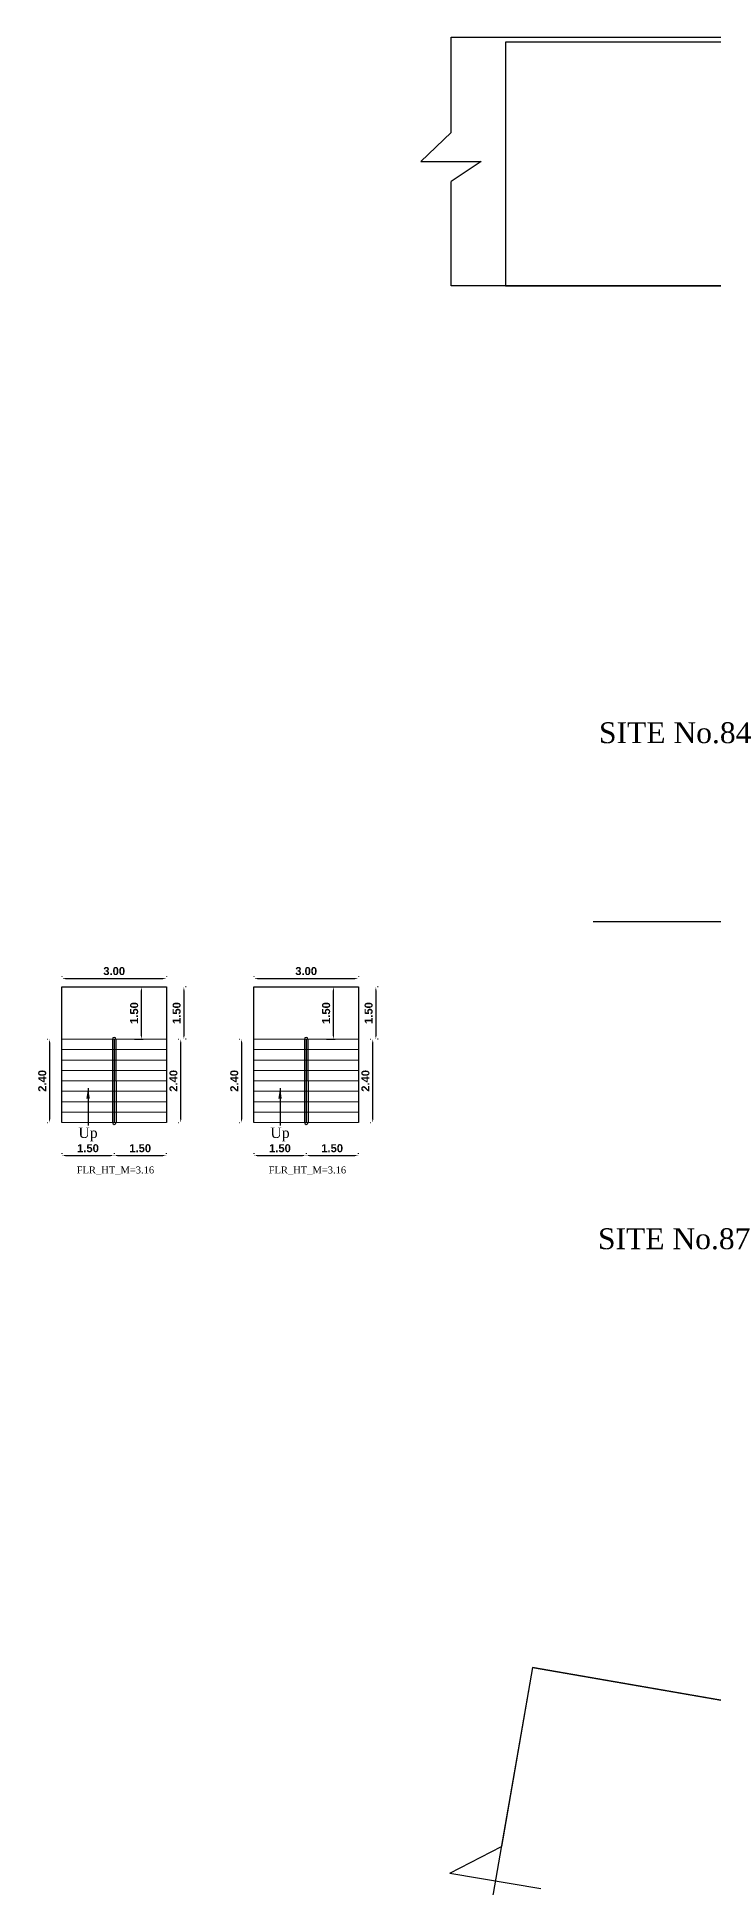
# Model space of a CAD drawing. Header units: metres. Extents: x -54 to 177, y -43 to 77.
# Drawn here: x -53.9 to -34.4, y 23.7 to 76.9 of the extents above; entities that cross this region are included whole.
import ezdxf

# ---------------------------------------------------------------- set-up
doc = ezdxf.new("R2010")
doc.units = ezdxf.units.M
doc.header["$LTSCALE"] = 2
doc.header["$MEASUREMENT"] = 0
doc.header["$PDMODE"] = 34
doc.header["$PDSIZE"] = -2
for name, color, linetype in [('BLK_1_FLR_0_STAIR_1', 1, 'Continuous'), ('BLK_1_FLR_1_STAIR_1', 1, 'Continuous'), ('ROAD_WIDTH', 1, 'Continuous'), ('SURRENDER_ROAD_WIDTH', 2, 'Continuous'), ('wall', 7, 'Continuous')]:
    doc.layers.add(name, color=color, linetype=linetype)
for name, color, linetype, lineweight in [('BLK_1_FLR_0_STAIR_1_FLIGHT_1', 7, 'Continuous', 0), ('BLK_1_FLR_0_STAIR_1_FLIGHT_2', 7, 'Continuous', 0), ('BLK_1_FLR_0_STAIR_1_LANDING_1', 7, 'Continuous', 0), ('BLK_1_FLR_1_STAIR_1_FLIGHT_1', 7, 'Continuous', 0), ('BLK_1_FLR_1_STAIR_1_FLIGHT_2', 7, 'Continuous', 0), ('BLK_1_FLR_1_STAIR_1_LANDING_1', 7, 'Continuous', 0)]:
    doc.layers.add(name, color=color, linetype=linetype, lineweight=lineweight)
doc.styles.add('ANAND', font='times.ttf')
doc.styles.get("Standard").update_dxf_attribs({"font": 'swisseb.ttf'})
doc.dimstyles.new('V1', dxfattribs={"dimtxt": 0.23, "dimasz": 0.1, "dimexe": 0.05, "dimexo": 0.0625, "dimgap": 0.09, "dimtad": 1, "dimzin": 0, "dimdsep": 46, "dimtxsty": 'Standard', "dimcen": 0.09, "dimadec": 0, "dimazin": 0, "dimtfac": 1, "dimtix": 1, "dimtofl": 0, "dimtmove": 2, "dimatfit": 0, "dimfxl": 0, "dimtolj": 1, "dimtzin": 0, "dimarcsym": 0})

# ---------------------------------------------------------------- blocks, each defined once
blk = doc.blocks.new('*D134')
at = {"layer": 'BLK_1_FLR_1_STAIR_1_FLIGHT_1', "color": 0, "linetype": 'Continuous', "lineweight": -2}
for p, q in [((-47.643, 44.841), (-47.643, 44.828)), ((-47.543, 44.778), (-46.243, 44.778)), ((-46.143, 44.841), (-46.143, 44.828))]:
    blk.add_line(p, q, dxfattribs=at)
at = {"layer": 'BLK_1_FLR_1_STAIR_1_FLIGHT_1', "color": 0, "linetype": 'Continuous'}
for points in [[(-47.543, 44.795), (-47.543, 44.762), (-47.643, 44.778)], [(-46.243, 44.795), (-46.243, 44.762), (-46.143, 44.778)]]:
    blk.add_solid(points, dxfattribs=at)
at = {"layer": 'Defpoints', "color": 0, "linetype": 'Continuous'}
for p in [(-47.643, 44.778), (-46.143, 44.778), (-46.143, 44.778)]:
    blk.add_point(p, dxfattribs=at)
at = {"layer": 'BLK_1_FLR_1_STAIR_1_FLIGHT_1', "color": 0, "linetype": 'Continuous', "insert": (-46.893, 44.986), "char_height": 0.23, "attachment_point": 5}
blk.add_mtext('\\A1;1.50', dxfattribs=at)
blk = doc.blocks.new('*D135')
at = {"layer": 'BLK_1_FLR_1_STAIR_1_FLIGHT_2', "color": 0, "linetype": 'Continuous', "lineweight": -2}
for p, q in [((-46.143, 44.841), (-46.143, 44.828)), ((-46.043, 44.778), (-44.743, 44.778)), ((-44.643, 44.841), (-44.643, 44.828))]:
    blk.add_line(p, q, dxfattribs=at)
at = {"layer": 'BLK_1_FLR_1_STAIR_1_FLIGHT_2', "color": 0, "linetype": 'Continuous'}
for points in [[(-46.043, 44.795), (-46.043, 44.762), (-46.143, 44.778)], [(-44.743, 44.795), (-44.743, 44.762), (-44.643, 44.778)]]:
    blk.add_solid(points, dxfattribs=at)
at = {"layer": 'Defpoints', "color": 0, "linetype": 'Continuous'}
for p in [(-46.143, 44.778), (-44.643, 44.778), (-44.643, 44.778)]:
    blk.add_point(p, dxfattribs=at)
at = {"layer": 'BLK_1_FLR_1_STAIR_1_FLIGHT_2', "color": 0, "linetype": 'Continuous', "insert": (-45.393, 44.986), "char_height": 0.23, "attachment_point": 5}
blk.add_mtext('\\A1;1.50', dxfattribs=at)
blk = doc.blocks.new('*D150')
at = {"color": 0, "lineweight": -2}
for p, q in [((-45.557, 49.623), (-45.307, 49.623)), ((-45.357, 48.223), (-45.357, 49.523)), ((-45.557, 48.123), (-45.307, 48.123))]:
    blk.add_line(p, q, dxfattribs=at)
at = {"color": 0}
for points in [[(-45.374, 49.523), (-45.34, 49.523), (-45.357, 49.623)], [(-45.374, 48.223), (-45.34, 48.223), (-45.357, 48.123)]]:
    blk.add_solid(points, dxfattribs=at)
at = {"layer": 'Defpoints', "color": 0}
for p in [(-45.62, 49.623), (-45.357, 49.623), (-45.62, 48.123)]:
    blk.add_point(p, dxfattribs=at)
at = {"color": 0, "insert": (-45.565, 48.873), "char_height": 0.23, "attachment_point": 5, "rotation": 90}
blk.add_mtext('\\A1;1.50', dxfattribs=at)
blk = doc.blocks.new('*D151')
at = {"layer": 'BLK_1_FLR_1_STAIR_1_LANDING_1', "color": 0, "linetype": 'Continuous', "lineweight": -2}
for p, q in [((-47.64, 49.933), (-47.64, 49.921)), ((-47.54, 49.871), (-44.74, 49.871)), ((-44.64, 49.933), (-44.64, 49.921))]:
    blk.add_line(p, q, dxfattribs=at)
at = {"layer": 'BLK_1_FLR_1_STAIR_1_LANDING_1', "color": 0, "linetype": 'Continuous'}
for points in [[(-47.54, 49.887), (-47.54, 49.854), (-47.64, 49.871)], [(-44.74, 49.887), (-44.74, 49.854), (-44.64, 49.871)]]:
    blk.add_solid(points, dxfattribs=at)
at = {"layer": 'Defpoints', "color": 0, "linetype": 'Continuous'}
for p in [(-47.64, 49.871), (-44.64, 49.871), (-44.64, 49.871)]:
    blk.add_point(p, dxfattribs=at)
at = {"layer": 'BLK_1_FLR_1_STAIR_1_LANDING_1', "color": 0, "linetype": 'Continuous', "insert": (-46.14, 50.079), "char_height": 0.23, "attachment_point": 5}
blk.add_mtext('\\A1;3.00', dxfattribs=at)
blk = doc.blocks.new('*D152')
at = {"layer": 'BLK_1_FLR_1_STAIR_1_FLIGHT_1', "color": 0, "linetype": 'Continuous', "lineweight": -2}
for p, q in [((-48.06, 48.123), (-48.047, 48.123)), ((-47.997, 48.023), (-47.997, 45.823)), ((-48.06, 45.723), (-48.047, 45.723))]:
    blk.add_line(p, q, dxfattribs=at)
at = {"layer": 'BLK_1_FLR_1_STAIR_1_FLIGHT_1', "color": 0, "linetype": 'Continuous'}
for points in [[(-48.014, 48.023), (-47.981, 48.023), (-47.997, 48.123)], [(-48.014, 45.823), (-47.981, 45.823), (-47.997, 45.723)]]:
    blk.add_solid(points, dxfattribs=at)
at = {"layer": 'Defpoints', "color": 0, "linetype": 'Continuous'}
for p in [(-47.997, 48.123), (-47.997, 45.723), (-47.997, 45.723)]:
    blk.add_point(p, dxfattribs=at)
at = {"layer": 'BLK_1_FLR_1_STAIR_1_FLIGHT_1', "color": 0, "linetype": 'Continuous', "insert": (-48.205, 46.923), "char_height": 0.23, "attachment_point": 5, "rotation": 90}
blk.add_mtext('\\A1;2.40', dxfattribs=at)
blk = doc.blocks.new('*D153')
at = {"layer": 'BLK_1_FLR_1_STAIR_1_FLIGHT_2', "color": 0, "linetype": 'Continuous', "lineweight": -2}
for p, q in [((-44.29, 48.123), (-44.277, 48.123)), ((-44.227, 45.823), (-44.227, 48.023)), ((-44.29, 45.723), (-44.277, 45.723))]:
    blk.add_line(p, q, dxfattribs=at)
at = {"layer": 'BLK_1_FLR_1_STAIR_1_FLIGHT_2', "color": 0, "linetype": 'Continuous'}
for points in [[(-44.244, 48.023), (-44.211, 48.023), (-44.227, 48.123)], [(-44.244, 45.823), (-44.211, 45.823), (-44.227, 45.723)]]:
    blk.add_solid(points, dxfattribs=at)
at = {"layer": 'Defpoints', "color": 0, "linetype": 'Continuous'}
for p in [(-44.227, 48.123), (-44.227, 48.123), (-44.227, 45.723)]:
    blk.add_point(p, dxfattribs=at)
at = {"layer": 'BLK_1_FLR_1_STAIR_1_FLIGHT_2', "color": 0, "linetype": 'Continuous', "insert": (-44.436, 46.923), "char_height": 0.23, "attachment_point": 5, "rotation": 90}
blk.add_mtext('\\A1;2.40', dxfattribs=at)
blk = doc.blocks.new('*D154')
at = {"layer": 'BLK_1_FLR_1_STAIR_1_LANDING_1', "color": 0, "linetype": 'Continuous', "lineweight": -2}
for p, q in [((-44.137, 49.523), (-44.137, 48.223)), ((-44.075, 49.623), (-44.087, 49.623)), ((-44.075, 48.123), (-44.087, 48.123))]:
    blk.add_line(p, q, dxfattribs=at)
at = {"layer": 'BLK_1_FLR_1_STAIR_1_LANDING_1', "color": 0, "linetype": 'Continuous'}
for points in [[(-44.154, 49.523), (-44.121, 49.523), (-44.137, 49.623)], [(-44.154, 48.223), (-44.121, 48.223), (-44.137, 48.123)]]:
    blk.add_solid(points, dxfattribs=at)
at = {"layer": 'Defpoints', "color": 0, "linetype": 'Continuous'}
for p in [(-44.137, 49.623), (-44.137, 48.123), (-44.137, 48.123)]:
    blk.add_point(p, dxfattribs=at)
at = {"layer": 'BLK_1_FLR_1_STAIR_1_LANDING_1', "color": 0, "linetype": 'Continuous', "insert": (-44.345, 48.873), "char_height": 0.23, "attachment_point": 5, "rotation": 90}
blk.add_mtext('\\A1;1.50', dxfattribs=at)
blk = doc.blocks.new('*D155')
at = {"layer": 'BLK_1_FLR_0_STAIR_1_FLIGHT_1', "color": 0, "linetype": 'Continuous', "lineweight": -2}
for p, q in [((-53.159, 44.841), (-53.159, 44.828)), ((-53.059, 44.778), (-51.759, 44.778)), ((-51.659, 44.841), (-51.659, 44.828))]:
    blk.add_line(p, q, dxfattribs=at)
at = {"layer": 'BLK_1_FLR_0_STAIR_1_FLIGHT_1', "color": 0, "linetype": 'Continuous'}
for points in [[(-53.059, 44.795), (-53.059, 44.762), (-53.159, 44.778)], [(-51.759, 44.795), (-51.759, 44.762), (-51.659, 44.778)]]:
    blk.add_solid(points, dxfattribs=at)
at = {"layer": 'Defpoints', "color": 0, "linetype": 'Continuous'}
for p in [(-53.159, 44.778), (-51.659, 44.778), (-51.659, 44.778)]:
    blk.add_point(p, dxfattribs=at)
at = {"layer": 'BLK_1_FLR_0_STAIR_1_FLIGHT_1', "color": 0, "linetype": 'Continuous', "insert": (-52.409, 44.986), "char_height": 0.23, "attachment_point": 5}
blk.add_mtext('\\A1;1.50', dxfattribs=at)
blk = doc.blocks.new('*D156')
at = {"layer": 'BLK_1_FLR_0_STAIR_1_FLIGHT_2', "color": 0, "linetype": 'Continuous', "lineweight": -2}
for p, q in [((-51.659, 44.841), (-51.659, 44.828)), ((-51.559, 44.778), (-50.259, 44.778)), ((-50.159, 44.841), (-50.159, 44.828))]:
    blk.add_line(p, q, dxfattribs=at)
at = {"layer": 'BLK_1_FLR_0_STAIR_1_FLIGHT_2', "color": 0, "linetype": 'Continuous'}
for points in [[(-51.559, 44.795), (-51.559, 44.762), (-51.659, 44.778)], [(-50.259, 44.795), (-50.259, 44.762), (-50.159, 44.778)]]:
    blk.add_solid(points, dxfattribs=at)
at = {"layer": 'Defpoints', "color": 0, "linetype": 'Continuous'}
for p in [(-51.659, 44.778), (-50.159, 44.778), (-50.159, 44.778)]:
    blk.add_point(p, dxfattribs=at)
at = {"layer": 'BLK_1_FLR_0_STAIR_1_FLIGHT_2', "color": 0, "linetype": 'Continuous', "insert": (-50.909, 44.986), "char_height": 0.23, "attachment_point": 5}
blk.add_mtext('\\A1;1.50', dxfattribs=at)
blk = doc.blocks.new('*D161')
at = {"color": 0, "lineweight": -2}
for p, q in [((-51.074, 49.623), (-50.823, 49.623)), ((-50.873, 48.223), (-50.873, 49.523)), ((-51.074, 48.123), (-50.823, 48.123))]:
    blk.add_line(p, q, dxfattribs=at)
at = {"color": 0}
for points in [[(-50.89, 49.523), (-50.856, 49.523), (-50.873, 49.623)], [(-50.89, 48.223), (-50.856, 48.223), (-50.873, 48.123)]]:
    blk.add_solid(points, dxfattribs=at)
at = {"layer": 'Defpoints', "color": 0}
for p in [(-51.136, 49.623), (-50.873, 49.623), (-51.136, 48.123)]:
    blk.add_point(p, dxfattribs=at)
at = {"color": 0, "insert": (-51.081, 48.873), "char_height": 0.23, "attachment_point": 5, "rotation": 90}
blk.add_mtext('\\A1;1.50', dxfattribs=at)
blk = doc.blocks.new('*D157')
at = {"layer": 'BLK_1_FLR_0_STAIR_1_LANDING_1', "color": 0, "linetype": 'Continuous', "lineweight": -2}
for p, q in [((-53.156, 49.933), (-53.156, 49.921)), ((-53.056, 49.871), (-50.256, 49.871)), ((-50.156, 49.933), (-50.156, 49.921))]:
    blk.add_line(p, q, dxfattribs=at)
at = {"layer": 'BLK_1_FLR_0_STAIR_1_LANDING_1', "color": 0, "linetype": 'Continuous'}
for points in [[(-53.056, 49.887), (-53.056, 49.854), (-53.156, 49.871)], [(-50.256, 49.887), (-50.256, 49.854), (-50.156, 49.871)]]:
    blk.add_solid(points, dxfattribs=at)
at = {"layer": 'Defpoints', "color": 0, "linetype": 'Continuous'}
for p in [(-53.156, 49.871), (-50.156, 49.871), (-50.156, 49.871)]:
    blk.add_point(p, dxfattribs=at)
at = {"layer": 'BLK_1_FLR_0_STAIR_1_LANDING_1', "color": 0, "linetype": 'Continuous', "insert": (-51.656, 50.079), "char_height": 0.23, "attachment_point": 5}
blk.add_mtext('\\A1;3.00', dxfattribs=at)
blk = doc.blocks.new('*D158')
at = {"layer": 'BLK_1_FLR_0_STAIR_1_FLIGHT_1', "color": 0, "linetype": 'Continuous', "lineweight": -2}
for p, q in [((-53.576, 48.123), (-53.563, 48.123)), ((-53.513, 48.023), (-53.513, 45.823)), ((-53.576, 45.723), (-53.563, 45.723))]:
    blk.add_line(p, q, dxfattribs=at)
at = {"layer": 'BLK_1_FLR_0_STAIR_1_FLIGHT_1', "color": 0, "linetype": 'Continuous'}
for points in [[(-53.53, 48.023), (-53.497, 48.023), (-53.513, 48.123)], [(-53.53, 45.823), (-53.497, 45.823), (-53.513, 45.723)]]:
    blk.add_solid(points, dxfattribs=at)
at = {"layer": 'Defpoints', "color": 0, "linetype": 'Continuous'}
for p in [(-53.513, 48.123), (-53.513, 45.723), (-53.513, 45.723)]:
    blk.add_point(p, dxfattribs=at)
at = {"layer": 'BLK_1_FLR_0_STAIR_1_FLIGHT_1', "color": 0, "linetype": 'Continuous', "insert": (-53.722, 46.923), "char_height": 0.23, "attachment_point": 5, "rotation": 90}
blk.add_mtext('\\A1;2.40', dxfattribs=at)
blk = doc.blocks.new('*D160')
at = {"layer": 'BLK_1_FLR_0_STAIR_1_FLIGHT_2', "color": 0, "linetype": 'Continuous', "lineweight": -2}
for p, q in [((-49.806, 48.123), (-49.794, 48.123)), ((-49.744, 45.823), (-49.744, 48.023)), ((-49.806, 45.723), (-49.794, 45.723))]:
    blk.add_line(p, q, dxfattribs=at)
at = {"layer": 'BLK_1_FLR_0_STAIR_1_FLIGHT_2', "color": 0, "linetype": 'Continuous'}
for points in [[(-49.76, 48.023), (-49.727, 48.023), (-49.744, 48.123)], [(-49.76, 45.823), (-49.727, 45.823), (-49.744, 45.723)]]:
    blk.add_solid(points, dxfattribs=at)
at = {"layer": 'Defpoints', "color": 0, "linetype": 'Continuous'}
for p in [(-49.744, 48.123), (-49.744, 48.123), (-49.744, 45.723)]:
    blk.add_point(p, dxfattribs=at)
at = {"layer": 'BLK_1_FLR_0_STAIR_1_FLIGHT_2', "color": 0, "linetype": 'Continuous', "insert": (-49.952, 46.923), "char_height": 0.23, "attachment_point": 5, "rotation": 90}
blk.add_mtext('\\A1;2.40', dxfattribs=at)
blk = doc.blocks.new('*D159')
at = {"layer": 'BLK_1_FLR_0_STAIR_1_LANDING_1', "color": 0, "linetype": 'Continuous', "lineweight": -2}
for p, q in [((-49.653, 49.523), (-49.653, 48.223)), ((-49.591, 49.623), (-49.603, 49.623)), ((-49.591, 48.123), (-49.603, 48.123))]:
    blk.add_line(p, q, dxfattribs=at)
at = {"layer": 'BLK_1_FLR_0_STAIR_1_LANDING_1', "color": 0, "linetype": 'Continuous'}
for points in [[(-49.67, 49.523), (-49.637, 49.523), (-49.653, 49.623)], [(-49.67, 48.223), (-49.637, 48.223), (-49.653, 48.123)]]:
    blk.add_solid(points, dxfattribs=at)
at = {"layer": 'Defpoints', "color": 0, "linetype": 'Continuous'}
for p in [(-49.653, 49.623), (-49.653, 48.123), (-49.653, 48.123)]:
    blk.add_point(p, dxfattribs=at)
at = {"layer": 'BLK_1_FLR_0_STAIR_1_LANDING_1', "color": 0, "linetype": 'Continuous', "insert": (-49.861, 48.873), "char_height": 0.23, "attachment_point": 5, "rotation": 90}
blk.add_mtext('\\A1;1.50', dxfattribs=at)

msp = doc.modelspace()

# ---------------------------------------------------------------- linework, layer by layer
for p, q in [((-42.8448, 73.3538), (-41.9782, 74.1915)), ((-42.8448, 73.3538), (-41.1115, 73.3538)), ((-41.1115, 73.3538), (-41.9782, 72.7747)), ((-32.331, 51.4982), (-37.8913, 51.4982)), ((-53.1558, 49.6233), (-50.1558, 49.6233)), ((-53.1558, 45.7233), (-53.1558, 49.6233)), ((-50.1558, 49.6233), (-50.1558, 45.7233)), ((-47.6397, 49.6233), (-44.6397, 49.6233)), ((-47.6397, 45.7233), (-47.6397, 49.6233)), ((-44.6397, 49.6233), (-44.6397, 45.7233)), ((-51.7058, 48.1233), (-51.7023, 45.7233)), ((-51.6558, 48.1233), (-51.6558, 45.7233)), ((-51.6058, 48.1233), (-51.6023, 45.7233)), ((-46.1897, 48.1233), (-46.1862, 45.7233)), ((-46.1397, 48.1233), (-46.1397, 45.7233)), ((-46.0897, 48.1233), (-46.0862, 45.7233)), ((-39.6356, 30.0569), (-40.5308, 24.9093)), ((-39.6356, 30.0569), (-33.4463, 28.9828)), ((-42.0094, 24.1461), (-40.5308, 24.9093)), ((-42.0094, 24.1461), (-39.3946, 23.704))]:
    msp.add_line(p, q)
msp.add_lwpolyline([(-41.9782, 74.1915), (-41.9782, 76.9319), (-6.7256, 76.9319), (-6.7256, 69.7758), (-41.9782, 69.7758), (-41.9782, 72.7747)])
for centre, start, end in [((-51.6558, 48.1233), 0, 180), ((-46.1397, 48.1233), 0, 180), ((-51.6523, 45.7233), 180, 0), ((-46.1362, 45.7233), 180, 0)]:
    msp.add_arc(centre, 0.05, start, end)
at = {"layer": 'BLK_1_FLR_0_STAIR_1_FLIGHT_1'}
for p, q in [((-51.6558, 48.1233), (-53.1558, 48.1233)), ((-51.6558, 47.8233), (-53.1558, 47.8233)), ((-51.6558, 47.5233), (-53.1558, 47.5233)), ((-51.6558, 47.2233), (-53.1558, 47.2233)), ((-51.6558, 46.9233), (-53.1558, 46.9233)), ((-51.6558, 46.6233), (-53.1558, 46.6233)), ((-51.6558, 46.3233), (-53.1558, 46.3233)), ((-51.6558, 46.0233), (-53.1558, 46.0233)), ((-51.6558, 45.7233), (-53.1558, 45.7233))]:
    msp.add_line(p, q, dxfattribs=at)
msp.add_lwpolyline([(-51.6558, 45.7233), (-53.1558, 45.7233), (-53.1558, 48.1233), (-51.6558, 48.1233)], close=True, dxfattribs=at)
at = {"layer": 'BLK_1_FLR_0_STAIR_1_FLIGHT_2'}
for p, q in [((-51.6558, 48.1233), (-50.1558, 48.1233)), ((-51.6558, 47.8233), (-50.1558, 47.8233)), ((-51.6558, 47.5233), (-50.1558, 47.5233)), ((-51.6558, 47.2233), (-50.1558, 47.2233)), ((-51.6558, 46.9233), (-50.1558, 46.9233)), ((-51.6558, 46.6233), (-50.1558, 46.6233)), ((-51.6558, 46.3233), (-50.1558, 46.3233)), ((-51.6558, 46.0233), (-50.1558, 46.0233)), ((-51.6558, 45.7233), (-50.1558, 45.7233))]:
    msp.add_line(p, q, dxfattribs=at)
msp.add_lwpolyline([(-51.6558, 48.1233), (-50.1558, 48.1233), (-50.1558, 45.7233), (-51.6558, 45.7233)], close=True, dxfattribs=at)
at = {"layer": 'BLK_1_FLR_0_STAIR_1_LANDING_1'}
msp.add_lwpolyline([(-53.1558, 48.1233), (-50.1558, 48.1233), (-50.1558, 49.6233), (-53.1558, 49.6233)], close=True, dxfattribs=at)
at = {"layer": 'BLK_1_FLR_1_STAIR_1_FLIGHT_1'}
for p, q in [((-46.1397, 48.1233), (-47.6397, 48.1233)), ((-46.1397, 47.8233), (-47.6397, 47.8233)), ((-46.1397, 47.5233), (-47.6397, 47.5233)), ((-46.1397, 47.2233), (-47.6397, 47.2233)), ((-46.1397, 46.9233), (-47.6397, 46.9233)), ((-46.1397, 46.6233), (-47.6397, 46.6233)), ((-46.1397, 46.3233), (-47.6397, 46.3233)), ((-46.1397, 46.0233), (-47.6397, 46.0233)), ((-46.1397, 45.7233), (-47.6397, 45.7233))]:
    msp.add_line(p, q, dxfattribs=at)
msp.add_lwpolyline([(-46.1397, 45.7233), (-47.6397, 45.7233), (-47.6397, 48.1233), (-46.1397, 48.1233)], close=True, dxfattribs=at)
at = {"layer": 'BLK_1_FLR_1_STAIR_1_FLIGHT_2'}
for p, q in [((-46.1397, 48.1233), (-44.6397, 48.1233)), ((-46.1397, 47.8233), (-44.6397, 47.8233)), ((-46.1397, 47.5233), (-44.6397, 47.5233)), ((-46.1397, 47.2233), (-44.6397, 47.2233)), ((-46.1397, 46.9233), (-44.6397, 46.9233)), ((-46.1397, 46.6233), (-44.6397, 46.6233)), ((-46.1397, 46.3233), (-44.6397, 46.3233)), ((-46.1397, 46.0233), (-44.6397, 46.0233)), ((-46.1397, 45.7233), (-44.6397, 45.7233))]:
    msp.add_line(p, q, dxfattribs=at)
msp.add_lwpolyline([(-46.1397, 48.1233), (-44.6397, 48.1233), (-44.6397, 45.7233), (-46.1397, 45.7233)], close=True, dxfattribs=at)
at = {"layer": 'BLK_1_FLR_1_STAIR_1_LANDING_1'}
msp.add_lwpolyline([(-47.6397, 48.1233), (-44.6397, 48.1233), (-44.6397, 49.6233), (-47.6397, 49.6233)], close=True, dxfattribs=at)
at = {"layer": 'ROAD_WIDTH'}
msp.add_lwpolyline([(1.1424, 22.9804), (-39.6356, 30.0569), (-44.7759, 0.5006), (-3.998, -6.5759)], close=True, dxfattribs=at)
at = {"layer": 'SURRENDER_ROAD_WIDTH'}
msp.add_lwpolyline([(-6.7256, 76.7858), (-40.4121, 76.7858), (-40.4121, 69.7758), (-6.7256, 69.7758)], close=True, dxfattribs=at)

# ---------------------------------------------------------------- texts
at = {"style": 'ANAND'}
for s, height, p in [('SITE No.84', 0.6, (-37.727, 56.6324)), ('Up', 0.3, (-52.685, 45.283)), ('Up', 0.3, (-47.1689, 45.283)), ('SITE No.87', 0.6, (-37.7554, 42.0856))]:
    msp.add_text(s, height=height, dxfattribs=at).set_placement(p)
at = {"layer": 'BLK_1_FLR_0_STAIR_1', "linetype": 'Continuous', "insert": (-51.6206, 44.4625), "char_height": 0.2, "width": 2.4, "attachment_point": 2, "style": 'ANAND'}
msp.add_mtext('FLR_HT_M=3.16', dxfattribs=at)
at = {"layer": 'BLK_1_FLR_1_STAIR_1', "linetype": 'Continuous', "insert": (-46.1045, 44.4625), "char_height": 0.2, "width": 2.4, "attachment_point": 2, "style": 'ANAND'}
msp.add_mtext('FLR_HT_M=3.16', dxfattribs=at)

# ---------------------------------------------------------------- dimensions: what is measured, and where the dimension line sits
for base, p1, p2, picture, middle in [((-50.8731, 49.6233), (-51.1361, 48.1233), (-51.1361, 49.6233), '*D161', (-51.0811, 48.8733)), ((-45.3569, 49.6233), (-45.6199, 48.1233), (-45.6199, 49.6233), '*D150', (-45.565, 48.8733))]:
    dim = msp.add_linear_dim(base=base, p1=p1, p2=p2, angle=90, dimstyle='V1', override={"dimfxl": 9, "dimfxlon": 1, "dimarcsym": 1})
    dim.commit()
    dim.dimension.update_dxf_attribs({"geometry": picture, "text_midpoint": middle})
at = {"layer": 'BLK_1_FLR_0_STAIR_1_FLIGHT_1', "color": 1, "linetype": 'Continuous'}
dim = msp.add_linear_dim(base=(-53.5134, 45.7233), p1=(-53.5134, 48.1233), p2=(-53.5134, 45.7233), angle=90, dimstyle='V1', dxfattribs=at)
dim.commit()
dim.dimension.update_dxf_attribs({"geometry": '*D158', "text_midpoint": (-53.7216, 46.9233)})
at = {"layer": 'BLK_1_FLR_0_STAIR_1_FLIGHT_1', "color": 2, "linetype": 'Continuous'}
dim = msp.add_linear_dim(base=(-51.6594, 44.7782), p1=(-53.1594, 44.7782), p2=(-51.6594, 44.7782), dimstyle='V1', dxfattribs=at)
dim.commit()
dim.dimension.update_dxf_attribs({"geometry": '*D155', "text_midpoint": (-52.4094, 44.9862)})
at = {"layer": 'BLK_1_FLR_0_STAIR_1_FLIGHT_2', "color": 1, "linetype": 'Continuous'}
dim = msp.add_linear_dim(base=(-49.7435, 48.1233), p1=(-49.7435, 45.7233), p2=(-49.7435, 48.1233), angle=90, dimstyle='V1', dxfattribs=at)
dim.commit()
dim.dimension.update_dxf_attribs({"geometry": '*D160', "text_midpoint": (-49.9517, 46.9233)})
at = {"layer": 'BLK_1_FLR_0_STAIR_1_FLIGHT_2', "color": 2, "linetype": 'Continuous'}
dim = msp.add_linear_dim(base=(-50.1594, 44.7782), p1=(-51.6594, 44.7782), p2=(-50.1594, 44.7782), dimstyle='V1', dxfattribs=at)
dim.commit()
dim.dimension.update_dxf_attribs({"geometry": '*D156', "text_midpoint": (-50.9094, 44.9862)})
at = {"layer": 'BLK_1_FLR_0_STAIR_1_LANDING_1', "color": 1, "linetype": 'Continuous'}
dim = msp.add_linear_dim(base=(-50.1558, 49.8706), p1=(-53.1558, 49.8706), p2=(-50.1558, 49.8706), dimstyle='V1', dxfattribs=at)
dim.commit()
dim.dimension.update_dxf_attribs({"geometry": '*D157', "text_midpoint": (-51.6558, 50.0786)})
at = {"layer": 'BLK_1_FLR_0_STAIR_1_LANDING_1', "color": 2, "linetype": 'Continuous'}
dim = msp.add_linear_dim(base=(-49.6534, 48.1233), p1=(-49.6534, 49.6233), p2=(-49.6534, 48.1233), angle=90, dimstyle='V1', dxfattribs=at)
dim.commit()
dim.dimension.update_dxf_attribs({"geometry": '*D159', "text_midpoint": (-49.8615, 48.8733)})
at = {"layer": 'BLK_1_FLR_1_STAIR_1_FLIGHT_1', "color": 1, "linetype": 'Continuous'}
dim = msp.add_linear_dim(base=(-47.9972, 45.7233), p1=(-47.9972, 48.1233), p2=(-47.9972, 45.7233), angle=90, dimstyle='V1', dxfattribs=at)
dim.commit()
dim.dimension.update_dxf_attribs({"geometry": '*D152', "text_midpoint": (-48.2054, 46.9233)})
at = {"layer": 'BLK_1_FLR_1_STAIR_1_FLIGHT_1', "color": 2, "linetype": 'Continuous'}
dim = msp.add_linear_dim(base=(-46.1432, 44.7782), p1=(-47.6432, 44.7782), p2=(-46.1432, 44.7782), dimstyle='V1', dxfattribs=at)
dim.commit()
dim.dimension.update_dxf_attribs({"geometry": '*D134', "text_midpoint": (-46.8932, 44.9862)})
at = {"layer": 'BLK_1_FLR_1_STAIR_1_FLIGHT_2', "color": 1, "linetype": 'Continuous'}
dim = msp.add_linear_dim(base=(-44.2274, 48.1233), p1=(-44.2274, 45.7233), p2=(-44.2274, 48.1233), angle=90, dimstyle='V1', dxfattribs=at)
dim.commit()
dim.dimension.update_dxf_attribs({"geometry": '*D153', "text_midpoint": (-44.4356, 46.9233)})
at = {"layer": 'BLK_1_FLR_1_STAIR_1_FLIGHT_2', "color": 2, "linetype": 'Continuous'}
dim = msp.add_linear_dim(base=(-44.6432, 44.7782), p1=(-46.1432, 44.7782), p2=(-44.6432, 44.7782), dimstyle='V1', dxfattribs=at)
dim.commit()
dim.dimension.update_dxf_attribs({"geometry": '*D135', "text_midpoint": (-45.3932, 44.9862)})
at = {"layer": 'BLK_1_FLR_1_STAIR_1_LANDING_1', "color": 1, "linetype": 'Continuous'}
dim = msp.add_linear_dim(base=(-44.6397, 49.8706), p1=(-47.6397, 49.8706), p2=(-44.6397, 49.8706), dimstyle='V1', dxfattribs=at)
dim.commit()
dim.dimension.update_dxf_attribs({"geometry": '*D151', "text_midpoint": (-46.1397, 50.0786)})
at = {"layer": 'BLK_1_FLR_1_STAIR_1_LANDING_1', "color": 2, "linetype": 'Continuous'}
dim = msp.add_linear_dim(base=(-44.1373, 48.1233), p1=(-44.1373, 49.6233), p2=(-44.1373, 48.1233), angle=90, dimstyle='V1', dxfattribs=at)
dim.commit()
dim.dimension.update_dxf_attribs({"geometry": '*D154', "text_midpoint": (-44.3453, 48.8733)})

# ---------------------------------------------------------------- leaders
at = {"layer": 'wall'}
for points in [[(-52.4058, 46.715), (-52.4058, 45.6411)], [(-46.8897, 46.715), (-46.8897, 45.6411)]]:
    msp.add_leader(points, dimstyle='V1', override={"dimasz": 0.3, "dimgap": 0.09, "dimtad": 0, "dimfxl": 9, "dimfxlon": 1, "dimarcsym": 1}, dxfattribs=at)

doc.saveas('drawing.dxf')
